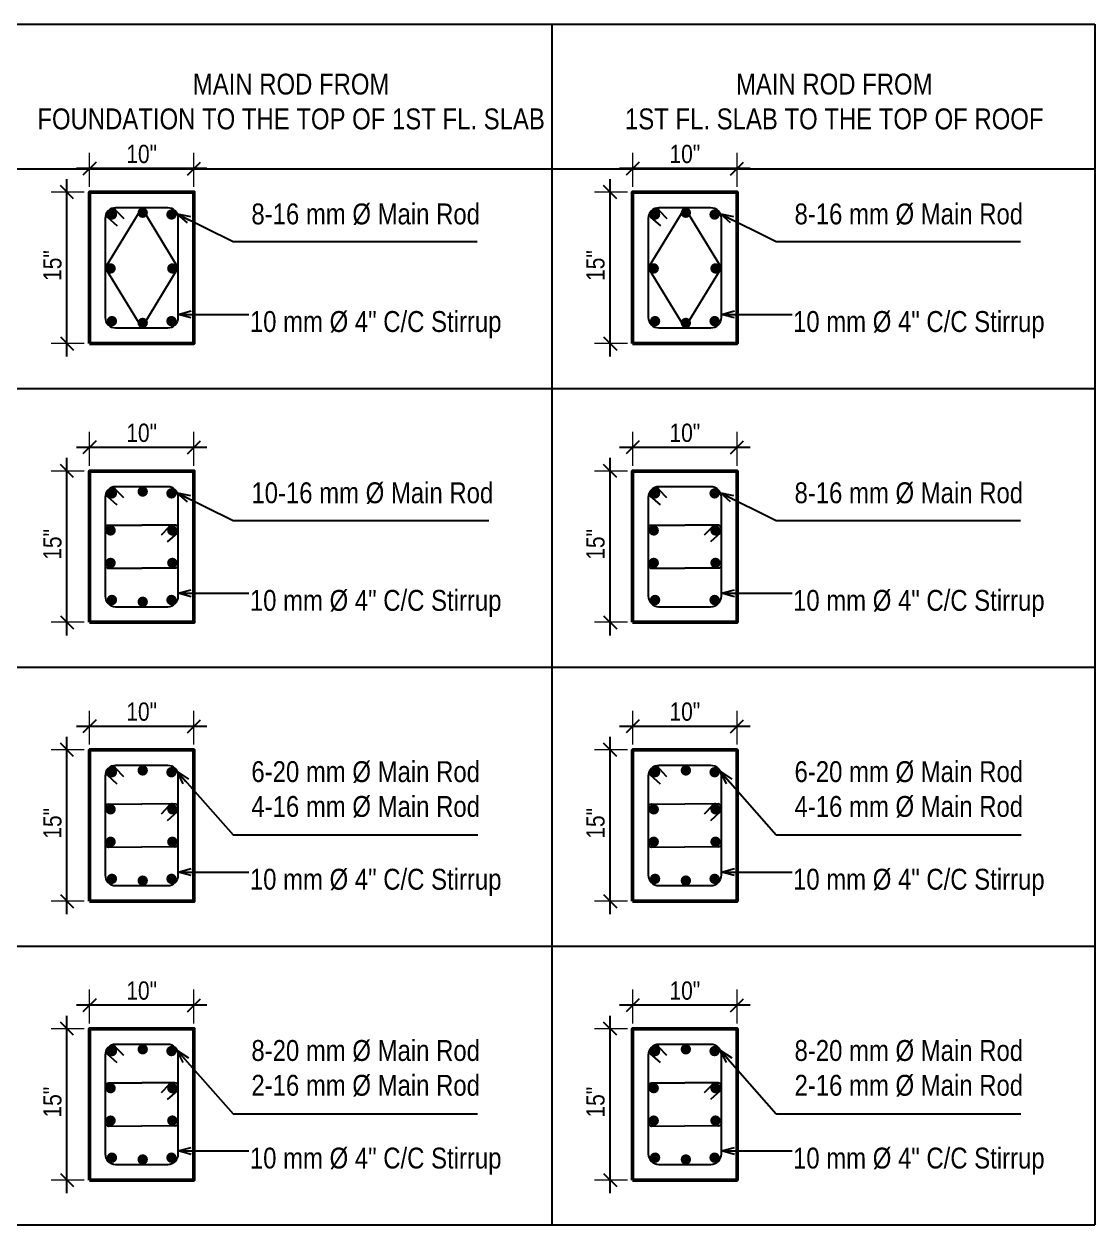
# Model space of a CAD drawing. Header units: inches. Extents: x -4010 to 65129, y -40138 to -1318.
# Drawn here: x 47942.8 to 48045.4, y -36908.3 to -36793.2 of the extents above; entities that cross this region are included whole.
import ezdxf

# ---------------------------------------------------------------- set-up
doc = ezdxf.new("R2010")
doc.units = ezdxf.units.IN
doc.header["$MEASUREMENT"] = 0
doc.header["$PDMODE"] = 99
doc.layers.add('Column', color=2, linetype='Continuous', lineweight=50)
doc.layers.add('DIM', color=7, linetype='Continuous', lineweight=15)
doc.layers.add('Rod', color=1, linetype='Continuous')
doc.layers.add('TEX', color=7, linetype='Continuous')
doc.styles.get("Standard").update_dxf_attribs({"font": 'ARIALN.TTF'})
doc.dimstyles.new('_20', dxfattribs={"dimscale": 0.25, "dimtxt": 7, "dimasz": 5, "dimexe": 6, "dimexo": 2, "dimgap": 2, "dimtad": 1, "dimdec": 1, "dimzin": 3, "dimdsep": 46, "dimlunit": 4, "dimtxsty": 'Standard', "dimblk": 'OBLIQUE', "dimcen": 0, "dimdle": 5, "dimclrt": 7, "dimazin": 0, "dimtfac": 0.0375, "dimtdec": 1, "dimtofl": 0, "dimtmove": 0, "dimatfit": 3, "dimldrblk": 'OPEN30', "dimfxl": 6, "dimtvp": 0.8, "dimtolj": 1, "dimtzin": 0, "dimlwe": -1, "dimarcsym": 0})

# ---------------------------------------------------------------- blocks, each defined once
blk = doc.blocks.new('_Oblique')
at = {"color": 0, "linetype": 'ByBlock', "lineweight": -2}
blk.add_line((-0.5, -0.5), (0.5, 0.5), dxfattribs=at)
blk = doc.blocks.new('*D1284')
at = {"layer": 'Defpoints', "color": 0}
for p in [(47946.92, -36836.05), (47949.08, -36836.05), (47949.08, -36850.55)]:
    blk.add_point(p, dxfattribs=at)
at = {"layer": 'DIM', "color": 0, "lineweight": -2}
blk.add_line((47946.92, -36851.8), (47946.92, -36834.8), dxfattribs=at)
at = {"layer": 'DIM', "color": 0}
for p, q in [((47948.58, -36836.05), (47945.42, -36836.05)), ((47948.58, -36850.55), (47945.42, -36850.55))]:
    blk.add_line(p, q, dxfattribs=at)
at = {"layer": 'DIM', "color": 0, "lineweight": -2, "xscale": 1.25, "yscale": 1.25, "zscale": 1.25}
for p, rotation in [((47946.92, -36836.05), 90), ((47946.92, -36850.55), 270)]:
    blk.add_blockref('_Oblique', p, dxfattribs=dict(at, rotation=rotation))
at = {"layer": 'DIM', "color": 7, "insert": (47945.53, -36843.08), "char_height": 1.75, "attachment_point": 5, "rotation": 90}
blk.add_mtext('\\A1;15"', dxfattribs=at)
blk = doc.blocks.new('_Open30')
at = {"color": 0, "linetype": 'ByBlock', "lineweight": -2}
for p, q in [((-1, 0.268), (0, 0)), ((0, 0), (-1, -0.268)), ((0, 0), (-1, 0))]:
    blk.add_line(p, q, dxfattribs=at)
blk = doc.blocks.new('*D1289')
at = {"layer": 'Defpoints', "color": 0}
for p in [(47949.08, -36833.79), (47949.08, -36836.05), (47959.08, -36836.05)]:
    blk.add_point(p, dxfattribs=at)
at = {"layer": 'DIM', "color": 0}
for p, q in [((47949.08, -36835.55), (47949.08, -36832.29)), ((47959.08, -36835.55), (47959.08, -36832.29))]:
    blk.add_line(p, q, dxfattribs=at)
at = {"layer": 'DIM', "color": 0, "lineweight": -2}
blk.add_line((47960.33, -36833.79), (47947.83, -36833.79), dxfattribs=at)
at = {"layer": 'DIM', "color": 0, "lineweight": -2, "xscale": 1.25, "yscale": 1.25, "zscale": 1.25, "rotation": 180}
blk.add_blockref('_Oblique', (47949.08, -36833.79), dxfattribs=at)
at = {"layer": 'DIM', "color": 0, "lineweight": -2, "xscale": 1.25, "yscale": 1.25, "zscale": 1.25}
blk.add_blockref('_Oblique', (47959.08, -36833.79), dxfattribs=at)
at = {"layer": 'DIM', "color": 7, "insert": (47954.08, -36832.4), "char_height": 1.75, "attachment_point": 5}
blk.add_mtext('\\A1;10"', dxfattribs=at)
blk = doc.blocks.new('*D1286')
at = {"layer": 'Defpoints', "color": 0}
for p in [(47998.97, -36836.05), (48001.13, -36836.05), (48001.13, -36850.55)]:
    blk.add_point(p, dxfattribs=at)
at = {"layer": 'DIM', "color": 0, "lineweight": -2}
blk.add_line((47998.97, -36851.8), (47998.97, -36834.8), dxfattribs=at)
at = {"layer": 'DIM', "color": 0}
for p, q in [((48000.63, -36836.05), (47997.47, -36836.05)), ((48000.63, -36850.55), (47997.47, -36850.55))]:
    blk.add_line(p, q, dxfattribs=at)
at = {"layer": 'DIM', "color": 0, "lineweight": -2, "xscale": 1.25, "yscale": 1.25, "zscale": 1.25}
for p, rotation in [((47998.97, -36836.05), 90), ((47998.97, -36850.55), 270)]:
    blk.add_blockref('_Oblique', p, dxfattribs=dict(at, rotation=rotation))
at = {"layer": 'DIM', "color": 7, "insert": (47997.57, -36843.08), "char_height": 1.75, "attachment_point": 5, "rotation": 90}
blk.add_mtext('\\A1;15"', dxfattribs=at)
blk = doc.blocks.new('*D1291')
at = {"layer": 'Defpoints', "color": 0}
for p in [(48001.13, -36833.79), (48001.13, -36836.05), (48011.13, -36836.05)]:
    blk.add_point(p, dxfattribs=at)
at = {"layer": 'DIM', "color": 0}
for p, q in [((48001.13, -36835.55), (48001.13, -36832.29)), ((48011.13, -36835.55), (48011.13, -36832.29))]:
    blk.add_line(p, q, dxfattribs=at)
at = {"layer": 'DIM', "color": 0, "lineweight": -2}
blk.add_line((48012.38, -36833.79), (47999.88, -36833.79), dxfattribs=at)
at = {"layer": 'DIM', "color": 0, "lineweight": -2, "xscale": 1.25, "yscale": 1.25, "zscale": 1.25, "rotation": 180}
blk.add_blockref('_Oblique', (48001.13, -36833.79), dxfattribs=at)
at = {"layer": 'DIM', "color": 0, "lineweight": -2, "xscale": 1.25, "yscale": 1.25, "zscale": 1.25}
blk.add_blockref('_Oblique', (48011.13, -36833.79), dxfattribs=at)
at = {"layer": 'DIM', "color": 7, "insert": (48006.13, -36832.4), "char_height": 1.75, "attachment_point": 5}
blk.add_mtext('\\A1;10"', dxfattribs=at)
blk = doc.blocks.new('*D1287')
at = {"layer": 'Defpoints', "color": 0}
for p in [(47946.92, -36862.77), (47949.08, -36862.77), (47949.08, -36877.27)]:
    blk.add_point(p, dxfattribs=at)
at = {"layer": 'DIM', "color": 0, "lineweight": -2}
blk.add_line((47946.92, -36878.52), (47946.92, -36861.52), dxfattribs=at)
at = {"layer": 'DIM', "color": 0}
for p, q in [((47948.58, -36862.77), (47945.42, -36862.77)), ((47948.58, -36877.27), (47945.42, -36877.27))]:
    blk.add_line(p, q, dxfattribs=at)
at = {"layer": 'DIM', "color": 0, "lineweight": -2, "xscale": 1.25, "yscale": 1.25, "zscale": 1.25}
for p, rotation in [((47946.92, -36862.77), 90), ((47946.92, -36877.27), 270)]:
    blk.add_blockref('_Oblique', p, dxfattribs=dict(at, rotation=rotation))
at = {"layer": 'DIM', "color": 7, "insert": (47945.53, -36869.81), "char_height": 1.75, "attachment_point": 5, "rotation": 90}
blk.add_mtext('\\A1;15"', dxfattribs=at)
blk = doc.blocks.new('*D1292')
at = {"layer": 'Defpoints', "color": 0}
for p in [(47949.08, -36860.52), (47949.08, -36862.77), (47959.08, -36862.77)]:
    blk.add_point(p, dxfattribs=at)
at = {"layer": 'DIM', "color": 0}
for p, q in [((47949.08, -36862.27), (47949.08, -36859.02)), ((47959.08, -36862.27), (47959.08, -36859.02))]:
    blk.add_line(p, q, dxfattribs=at)
at = {"layer": 'DIM', "color": 0, "lineweight": -2}
blk.add_line((47960.33, -36860.52), (47947.83, -36860.52), dxfattribs=at)
at = {"layer": 'DIM', "color": 0, "lineweight": -2, "xscale": 1.25, "yscale": 1.25, "zscale": 1.25, "rotation": 180}
blk.add_blockref('_Oblique', (47949.08, -36860.52), dxfattribs=at)
at = {"layer": 'DIM', "color": 0, "lineweight": -2, "xscale": 1.25, "yscale": 1.25, "zscale": 1.25}
blk.add_blockref('_Oblique', (47959.08, -36860.52), dxfattribs=at)
at = {"layer": 'DIM', "color": 7, "insert": (47954.08, -36859.12), "char_height": 1.75, "attachment_point": 5}
blk.add_mtext('\\A1;10"', dxfattribs=at)
blk = doc.blocks.new('*D1295')
at = {"layer": 'Defpoints', "color": 0}
for p in [(47946.92, -36809.33), (47949.08, -36809.33), (47949.08, -36823.83)]:
    blk.add_point(p, dxfattribs=at)
at = {"layer": 'DIM', "color": 0, "lineweight": -2}
blk.add_line((47946.92, -36825.08), (47946.92, -36808.08), dxfattribs=at)
at = {"layer": 'DIM', "color": 0}
for p, q in [((47948.58, -36809.33), (47945.42, -36809.33)), ((47948.58, -36823.83), (47945.42, -36823.83))]:
    blk.add_line(p, q, dxfattribs=at)
at = {"layer": 'DIM', "color": 0, "lineweight": -2, "xscale": 1.25, "yscale": 1.25, "zscale": 1.25}
for p, rotation in [((47946.92, -36809.33), 90), ((47946.92, -36823.83), 270)]:
    blk.add_blockref('_Oblique', p, dxfattribs=dict(at, rotation=rotation))
at = {"layer": 'DIM', "color": 7, "insert": (47945.53, -36816.36), "char_height": 1.75, "attachment_point": 5, "rotation": 90}
blk.add_mtext('\\A1;15"', dxfattribs=at)
blk = doc.blocks.new('*D1298')
at = {"layer": 'Defpoints', "color": 0}
for p in [(47949.08, -36807.07), (47949.08, -36809.33), (47959.08, -36809.33)]:
    blk.add_point(p, dxfattribs=at)
at = {"layer": 'DIM', "color": 0}
for p, q in [((47949.08, -36808.83), (47949.08, -36805.57)), ((47959.08, -36808.83), (47959.08, -36805.57))]:
    blk.add_line(p, q, dxfattribs=at)
at = {"layer": 'DIM', "color": 0, "lineweight": -2}
blk.add_line((47960.33, -36807.07), (47947.83, -36807.07), dxfattribs=at)
at = {"layer": 'DIM', "color": 0, "lineweight": -2, "xscale": 1.25, "yscale": 1.25, "zscale": 1.25, "rotation": 180}
blk.add_blockref('_Oblique', (47949.08, -36807.07), dxfattribs=at)
at = {"layer": 'DIM', "color": 0, "lineweight": -2, "xscale": 1.25, "yscale": 1.25, "zscale": 1.25}
blk.add_blockref('_Oblique', (47959.08, -36807.07), dxfattribs=at)
at = {"layer": 'DIM', "color": 7, "insert": (47954.08, -36805.68), "char_height": 1.75, "attachment_point": 5}
blk.add_mtext('\\A1;10"', dxfattribs=at)
blk = doc.blocks.new('*D1294')
at = {"layer": 'Defpoints', "color": 0}
for p in [(47998.97, -36809.33), (48001.13, -36809.33), (48001.13, -36823.83)]:
    blk.add_point(p, dxfattribs=at)
at = {"layer": 'DIM', "color": 0, "lineweight": -2}
blk.add_line((47998.97, -36825.08), (47998.97, -36808.08), dxfattribs=at)
at = {"layer": 'DIM', "color": 0}
for p, q in [((48000.63, -36809.33), (47997.47, -36809.33)), ((48000.63, -36823.83), (47997.47, -36823.83))]:
    blk.add_line(p, q, dxfattribs=at)
at = {"layer": 'DIM', "color": 0, "lineweight": -2, "xscale": 1.25, "yscale": 1.25, "zscale": 1.25}
for p, rotation in [((47998.97, -36809.33), 90), ((47998.97, -36823.83), 270)]:
    blk.add_blockref('_Oblique', p, dxfattribs=dict(at, rotation=rotation))
at = {"layer": 'DIM', "color": 7, "insert": (47997.57, -36816.36), "char_height": 1.75, "attachment_point": 5, "rotation": 90}
blk.add_mtext('\\A1;15"', dxfattribs=at)
blk = doc.blocks.new('*D1297')
at = {"layer": 'Defpoints', "color": 0}
for p in [(48001.13, -36807.07), (48001.13, -36809.33), (48011.13, -36809.33)]:
    blk.add_point(p, dxfattribs=at)
at = {"layer": 'DIM', "color": 0}
for p, q in [((48001.13, -36808.83), (48001.13, -36805.57)), ((48011.13, -36808.83), (48011.13, -36805.57))]:
    blk.add_line(p, q, dxfattribs=at)
at = {"layer": 'DIM', "color": 0, "lineweight": -2}
blk.add_line((48012.38, -36807.07), (47999.88, -36807.07), dxfattribs=at)
at = {"layer": 'DIM', "color": 0, "lineweight": -2, "xscale": 1.25, "yscale": 1.25, "zscale": 1.25, "rotation": 180}
blk.add_blockref('_Oblique', (48001.13, -36807.07), dxfattribs=at)
at = {"layer": 'DIM', "color": 0, "lineweight": -2, "xscale": 1.25, "yscale": 1.25, "zscale": 1.25}
blk.add_blockref('_Oblique', (48011.13, -36807.07), dxfattribs=at)
at = {"layer": 'DIM', "color": 7, "insert": (48006.13, -36805.68), "char_height": 1.75, "attachment_point": 5}
blk.add_mtext('\\A1;10"', dxfattribs=at)
blk = doc.blocks.new('*D1300')
at = {"layer": 'Defpoints', "color": 0}
for p in [(47998.97, -36862.77), (48001.13, -36862.77), (48001.13, -36877.27)]:
    blk.add_point(p, dxfattribs=at)
at = {"layer": 'DIM', "color": 0, "lineweight": -2}
blk.add_line((47998.97, -36878.52), (47998.97, -36861.52), dxfattribs=at)
at = {"layer": 'DIM', "color": 0}
for p, q in [((48000.63, -36862.77), (47997.47, -36862.77)), ((48000.63, -36877.27), (47997.47, -36877.27))]:
    blk.add_line(p, q, dxfattribs=at)
at = {"layer": 'DIM', "color": 0, "lineweight": -2, "xscale": 1.25, "yscale": 1.25, "zscale": 1.25}
for p, rotation in [((47998.97, -36862.77), 90), ((47998.97, -36877.27), 270)]:
    blk.add_blockref('_Oblique', p, dxfattribs=dict(at, rotation=rotation))
at = {"layer": 'DIM', "color": 7, "insert": (47997.57, -36869.81), "char_height": 1.75, "attachment_point": 5, "rotation": 90}
blk.add_mtext('\\A1;15"', dxfattribs=at)
blk = doc.blocks.new('*D1301')
at = {"layer": 'Defpoints', "color": 0}
for p in [(48001.13, -36860.52), (48001.13, -36862.77), (48011.13, -36862.77)]:
    blk.add_point(p, dxfattribs=at)
at = {"layer": 'DIM', "color": 0}
for p, q in [((48001.13, -36862.27), (48001.13, -36859.02)), ((48011.13, -36862.27), (48011.13, -36859.02))]:
    blk.add_line(p, q, dxfattribs=at)
at = {"layer": 'DIM', "color": 0, "lineweight": -2}
blk.add_line((48012.38, -36860.52), (47999.88, -36860.52), dxfattribs=at)
at = {"layer": 'DIM', "color": 0, "lineweight": -2, "xscale": 1.25, "yscale": 1.25, "zscale": 1.25, "rotation": 180}
blk.add_blockref('_Oblique', (48001.13, -36860.52), dxfattribs=at)
at = {"layer": 'DIM', "color": 0, "lineweight": -2, "xscale": 1.25, "yscale": 1.25, "zscale": 1.25}
blk.add_blockref('_Oblique', (48011.13, -36860.52), dxfattribs=at)
at = {"layer": 'DIM', "color": 7, "insert": (48006.13, -36859.12), "char_height": 1.75, "attachment_point": 5}
blk.add_mtext('\\A1;10"', dxfattribs=at)
blk = doc.blocks.new('*D1303')
at = {"layer": 'Defpoints', "color": 0}
for p in [(47946.92, -36889.5), (47949.08, -36889.5), (47949.08, -36904)]:
    blk.add_point(p, dxfattribs=at)
at = {"layer": 'DIM', "color": 0, "lineweight": -2}
blk.add_line((47946.92, -36905.25), (47946.92, -36888.25), dxfattribs=at)
at = {"layer": 'DIM', "color": 0}
for p, q in [((47948.58, -36889.5), (47945.42, -36889.5)), ((47948.58, -36904), (47945.42, -36904))]:
    blk.add_line(p, q, dxfattribs=at)
at = {"layer": 'DIM', "color": 0, "lineweight": -2, "xscale": 1.25, "yscale": 1.25, "zscale": 1.25}
for p, rotation in [((47946.92, -36889.5), 90), ((47946.92, -36904), 270)]:
    blk.add_blockref('_Oblique', p, dxfattribs=dict(at, rotation=rotation))
at = {"layer": 'DIM', "color": 7, "insert": (47945.53, -36896.53), "char_height": 1.75, "attachment_point": 5, "rotation": 90}
blk.add_mtext('\\A1;15"', dxfattribs=at)
blk = doc.blocks.new('*D1306')
at = {"layer": 'Defpoints', "color": 0}
for p in [(47949.08, -36887.24), (47949.08, -36889.5), (47959.08, -36889.5)]:
    blk.add_point(p, dxfattribs=at)
at = {"layer": 'DIM', "color": 0}
for p, q in [((47949.08, -36889), (47949.08, -36885.74)), ((47959.08, -36889), (47959.08, -36885.74))]:
    blk.add_line(p, q, dxfattribs=at)
at = {"layer": 'DIM', "color": 0, "lineweight": -2}
blk.add_line((47960.33, -36887.24), (47947.83, -36887.24), dxfattribs=at)
at = {"layer": 'DIM', "color": 0, "lineweight": -2, "xscale": 1.25, "yscale": 1.25, "zscale": 1.25, "rotation": 180}
blk.add_blockref('_Oblique', (47949.08, -36887.24), dxfattribs=at)
at = {"layer": 'DIM', "color": 0, "lineweight": -2, "xscale": 1.25, "yscale": 1.25, "zscale": 1.25}
blk.add_blockref('_Oblique', (47959.08, -36887.24), dxfattribs=at)
at = {"layer": 'DIM', "color": 7, "insert": (47954.08, -36885.85), "char_height": 1.75, "attachment_point": 5}
blk.add_mtext('\\A1;10"', dxfattribs=at)
blk = doc.blocks.new('*D1302')
at = {"layer": 'Defpoints', "color": 0}
for p in [(47998.97, -36889.5), (48001.13, -36889.5), (48001.13, -36904)]:
    blk.add_point(p, dxfattribs=at)
at = {"layer": 'DIM', "color": 0, "lineweight": -2}
blk.add_line((47998.97, -36905.25), (47998.97, -36888.25), dxfattribs=at)
at = {"layer": 'DIM', "color": 0}
for p, q in [((48000.63, -36889.5), (47997.47, -36889.5)), ((48000.63, -36904), (47997.47, -36904))]:
    blk.add_line(p, q, dxfattribs=at)
at = {"layer": 'DIM', "color": 0, "lineweight": -2, "xscale": 1.25, "yscale": 1.25, "zscale": 1.25}
for p, rotation in [((47998.97, -36889.5), 90), ((47998.97, -36904), 270)]:
    blk.add_blockref('_Oblique', p, dxfattribs=dict(at, rotation=rotation))
at = {"layer": 'DIM', "color": 7, "insert": (47997.57, -36896.53), "char_height": 1.75, "attachment_point": 5, "rotation": 90}
blk.add_mtext('\\A1;15"', dxfattribs=at)
blk = doc.blocks.new('*D1305')
at = {"layer": 'Defpoints', "color": 0}
for p in [(48001.13, -36887.24), (48001.13, -36889.5), (48011.13, -36889.5)]:
    blk.add_point(p, dxfattribs=at)
at = {"layer": 'DIM', "color": 0}
for p, q in [((48001.13, -36889), (48001.13, -36885.74)), ((48011.13, -36889), (48011.13, -36885.74))]:
    blk.add_line(p, q, dxfattribs=at)
at = {"layer": 'DIM', "color": 0, "lineweight": -2}
blk.add_line((48012.38, -36887.24), (47999.88, -36887.24), dxfattribs=at)
at = {"layer": 'DIM', "color": 0, "lineweight": -2, "xscale": 1.25, "yscale": 1.25, "zscale": 1.25, "rotation": 180}
blk.add_blockref('_Oblique', (48001.13, -36887.24), dxfattribs=at)
at = {"layer": 'DIM', "color": 0, "lineweight": -2, "xscale": 1.25, "yscale": 1.25, "zscale": 1.25}
blk.add_blockref('_Oblique', (48011.13, -36887.24), dxfattribs=at)
at = {"layer": 'DIM', "color": 7, "insert": (48006.13, -36885.85), "char_height": 1.75, "attachment_point": 5}
blk.add_mtext('\\A1;10"', dxfattribs=at)

msp = doc.modelspace()

# ---------------------------------------------------------------- hatches: boundary and pattern name
at = {"layer": 'Rod'}
for points in [[(47951.728, -36811.472, -1), (47950.728, -36811.472, -1)], [(47953.678, -36811.299, -1), (47954.678, -36811.299, -1)], [(47956.432, -36811.472, 1), (47957.432, -36811.472, 1)], [(48003.775, -36811.472, -1), (48002.775, -36811.472, -1)], [(48005.725, -36811.299, -1), (48006.725, -36811.299, -1)], [(48008.479, -36811.472, 1), (48009.479, -36811.472, 1)], [(47951.6, -36816.637, 1), (47950.6, -36816.637, 1)], [(47956.518, -36816.637, -1), (47957.518, -36816.637, -1)], [(48003.647, -36816.637, 1), (48002.647, -36816.637, 1)], [(48008.565, -36816.637, -1), (48009.565, -36816.637, -1)], [(47951.728, -36821.687, 1), (47950.728, -36821.687, 1)], [(47953.678, -36821.859, 1), (47954.678, -36821.859, 1)], [(47956.432, -36821.687, -1), (47957.432, -36821.687, -1)], [(48003.775, -36821.687, 1), (48002.775, -36821.687, 1)], [(48005.725, -36821.859, 1), (48006.725, -36821.859, 1)], [(48008.479, -36821.687, -1), (48009.479, -36821.687, -1)], [(47951.728, -36838.194, -1), (47950.728, -36838.194, -1)], [(47953.678, -36838.021, -1), (47954.678, -36838.021, -1)], [(47956.432, -36838.194, 1), (47957.432, -36838.194, 1)], [(48003.775, -36838.194, -1), (48002.775, -36838.194, -1)], [(48008.479, -36838.194, 1), (48009.479, -36838.194, 1)], [(47951.6, -36841.747, 1), (47950.6, -36841.747, 1)], [(47956.518, -36841.747, -1), (47957.518, -36841.747, -1)], [(48003.647, -36841.747, 1), (48002.647, -36841.747, 1)], [(48008.565, -36841.747, -1), (48009.565, -36841.747, -1)], [(47951.6, -36844.856, -1), (47950.6, -36844.856, -1)], [(47956.518, -36844.856, 1), (47957.518, -36844.856, 1)], [(48003.647, -36844.856, -1), (48002.647, -36844.856, -1)], [(48008.565, -36844.856, 1), (48009.565, -36844.856, 1)], [(47951.728, -36848.409, 1), (47950.728, -36848.409, 1)], [(47953.678, -36848.582, 1), (47954.678, -36848.582, 1)], [(47956.432, -36848.409, -1), (47957.432, -36848.409, -1)], [(48003.775, -36848.409, 1), (48002.775, -36848.409, 1)], [(48008.479, -36848.409, -1), (48009.479, -36848.409, -1)], [(47951.728, -36864.916, -1), (47950.728, -36864.916, -1)], [(47953.678, -36864.743, -1), (47954.678, -36864.743, -1)], [(47956.432, -36864.916, 1), (47957.432, -36864.916, 1)], [(48003.775, -36864.916, -1), (48002.775, -36864.916, -1)], [(48005.725, -36864.743, -1), (48006.725, -36864.743, -1)], [(48008.479, -36864.916, 1), (48009.479, -36864.916, 1)], [(47951.6, -36868.469, 1), (47950.6, -36868.469, 1)], [(47956.518, -36868.469, -1), (47957.518, -36868.469, -1)], [(48003.647, -36868.469, 1), (48002.647, -36868.469, 1)], [(48008.565, -36868.469, -1), (48009.565, -36868.469, -1)], [(47951.6, -36871.578, -1), (47950.6, -36871.578, -1)], [(47956.518, -36871.578, 1), (47957.518, -36871.578, 1)], [(48003.647, -36871.578, -1), (48002.647, -36871.578, -1)], [(48008.565, -36871.578, 1), (48009.565, -36871.578, 1)], [(47951.728, -36875.131, 1), (47950.728, -36875.131, 1)], [(47953.678, -36875.304, 1), (47954.678, -36875.304, 1)], [(47956.432, -36875.131, -1), (47957.432, -36875.131, -1)], [(48003.775, -36875.131, 1), (48002.775, -36875.131, 1)], [(48005.725, -36875.304, 1), (48006.725, -36875.304, 1)], [(48008.479, -36875.131, -1), (48009.479, -36875.131, -1)], [(47951.728, -36891.638, -1), (47950.728, -36891.638, -1)], [(47953.678, -36891.466, -1), (47954.678, -36891.466, -1)], [(47956.432, -36891.638, 1), (47957.432, -36891.638, 1)], [(48003.775, -36891.638, -1), (48002.775, -36891.638, -1)], [(48005.725, -36891.466, -1), (48006.725, -36891.466, -1)], [(48008.479, -36891.638, 1), (48009.479, -36891.638, 1)], [(47951.6, -36895.191, 1), (47950.6, -36895.191, 1)], [(47956.518, -36895.191, -1), (47957.518, -36895.191, -1)], [(48003.647, -36895.191, 1), (48002.647, -36895.191, 1)], [(48008.565, -36895.191, -1), (48009.565, -36895.191, -1)], [(47951.6, -36898.3, -1), (47950.6, -36898.3, -1)], [(47956.518, -36898.3, 1), (47957.518, -36898.3, 1)], [(48003.647, -36898.3, -1), (48002.647, -36898.3, -1)], [(48008.565, -36898.3, 1), (48009.565, -36898.3, 1)], [(47951.728, -36901.853, 1), (47950.728, -36901.853, 1)], [(47953.678, -36902.026, 1), (47954.678, -36902.026, 1)], [(47956.432, -36901.853, -1), (47957.432, -36901.853, -1)], [(48003.775, -36901.853, 1), (48002.775, -36901.853, 1)], [(48005.725, -36902.026, 1), (48006.725, -36902.026, 1)], [(48008.479, -36901.853, -1), (48009.479, -36901.853, -1)]]:
    msp.add_hatch(color=256, dxfattribs=at).paths.add_polyline_path(points)

# ---------------------------------------------------------------- linework, layer by layer
at = {"layer": 'Column'}
for points in [[(47949.08, -36823.829), (47959.08, -36823.829), (47959.08, -36809.329), (47949.08, -36809.329)], [(48001.127, -36823.829), (48011.127, -36823.829), (48011.127, -36809.329), (48001.127, -36809.329)], [(47949.08, -36850.551), (47959.08, -36850.551), (47959.08, -36836.051), (47949.08, -36836.051)], [(48001.127, -36850.551), (48011.127, -36850.551), (48011.127, -36836.051), (48001.127, -36836.051)], [(47949.08, -36877.274), (47959.08, -36877.274), (47959.08, -36862.774), (47949.08, -36862.774)], [(48001.127, -36877.274), (48011.127, -36877.274), (48011.127, -36862.774), (48001.127, -36862.774)], [(47949.08, -36903.996), (47959.08, -36903.996), (47959.08, -36889.496), (47949.08, -36889.496)], [(48001.127, -36903.996), (48011.127, -36903.996), (48011.127, -36889.496), (48001.127, -36889.496)]]:
    msp.add_lwpolyline(points, close=True, dxfattribs=at)
at = {"layer": 'Rod'}
for p, q in [((47954.08, -36810.829), (47950.58, -36816.579)), ((47957.58, -36816.579), (47954.08, -36810.829)), ((48006.127, -36810.829), (48002.627, -36816.579)), ((48009.627, -36816.579), (48006.127, -36810.829)), ((47950.58, -36816.579), (47954.08, -36822.329)), ((47954.08, -36822.329), (47957.58, -36816.579)), ((48002.627, -36816.579), (48006.127, -36822.329)), ((48006.127, -36822.329), (48009.627, -36816.579))]:
    msp.add_line(p, q, dxfattribs=at)
for points in [[(47951.58, -36822.329), (47956.58, -36822.329, 0.4142136), (47957.58, -36821.329), (47957.58, -36811.829, 0.4142136), (47956.58, -36810.829), (47951.58, -36810.829, 0.4142136), (47950.58, -36811.829), (47950.58, -36821.329, 0.4142136)], [(48003.627, -36822.329), (48008.627, -36822.329, 0.4142136), (48009.627, -36821.329), (48009.627, -36811.829, 0.4142136), (48008.627, -36810.829), (48003.627, -36810.829, 0.4142136), (48002.627, -36811.829), (48002.627, -36821.329, 0.4142136)], [(47951.58, -36849.051), (47956.58, -36849.051, 0.4142136), (47957.58, -36848.051), (47957.58, -36838.551, 0.4142136), (47956.58, -36837.551), (47951.58, -36837.551, 0.4142136), (47950.58, -36838.551), (47950.58, -36848.051, 0.4142136)], [(48003.627, -36849.051), (48008.627, -36849.051, 0.4142136), (48009.627, -36848.051), (48009.627, -36838.551, 0.4142136), (48008.627, -36837.551), (48003.627, -36837.551, 0.4142136), (48002.627, -36838.551), (48002.627, -36848.051, 0.4142136)], [(47951.58, -36875.774), (47956.58, -36875.774, 0.4142136), (47957.58, -36874.774), (47957.58, -36865.274, 0.4142136), (47956.58, -36864.274), (47951.58, -36864.274, 0.4142136), (47950.58, -36865.274), (47950.58, -36874.774, 0.4142136)], [(48003.627, -36875.774), (48008.627, -36875.774, 0.4142136), (48009.627, -36874.774), (48009.627, -36865.274, 0.4142136), (48008.627, -36864.274), (48003.627, -36864.274, 0.4142136), (48002.627, -36865.274), (48002.627, -36874.774, 0.4142136)], [(47951.58, -36902.496), (47956.58, -36902.496, 0.4142136), (47957.58, -36901.496), (47957.58, -36891.996, 0.4142136), (47956.58, -36890.996), (47951.58, -36890.996, 0.4142136), (47950.58, -36891.996), (47950.58, -36901.496, 0.4142136)], [(48003.627, -36902.496), (48008.627, -36902.496, 0.4142136), (48009.627, -36901.496), (48009.627, -36891.996, 0.4142136), (48008.627, -36890.996), (48003.627, -36890.996, 0.4142136), (48002.627, -36891.996), (48002.627, -36901.496, 0.4142136)]]:
    msp.add_lwpolyline(points, format="xyb", close=True, dxfattribs=at)
for points in [[(47950.775, -36811.307, 0.2624441), (47950.795, -36811.709), (47951.745, -36812.555)], [(47951.264, -36810.882, -0.3032581), (47951.61, -36811.071), (47952.361, -36811.863)], [(48002.822, -36811.307, 0.2624441), (48002.842, -36811.709), (48003.791, -36812.555)], [(48003.31, -36810.882, -0.3032581), (48003.657, -36811.071), (48004.408, -36811.863)], [(47951.23, -36837.619, -0.3032581), (47951.576, -36837.808), (47952.328, -36838.599)], [(48003.277, -36837.619, -0.3032581), (48003.623, -36837.808), (48004.374, -36838.599)], [(47950.741, -36838.044, 0.2624441), (47950.762, -36838.446), (47951.711, -36839.292)], [(48002.788, -36838.044, 0.2624441), (48002.809, -36838.446), (48003.758, -36839.292)], [(47950.587, -36841.476, -0.3032581), (47950.894, -36841.228), (47954.08, -36841.25)], [(47957.573, -36841.476, 0.3032581), (47957.266, -36841.228), (47954.08, -36841.25)], [(47957.04, -36841.228, 0.3032581), (47956.694, -36841.418), (47955.943, -36842.209)], [(48002.634, -36841.476, -0.3032581), (48002.941, -36841.228), (48006.127, -36841.25)], [(48009.62, -36841.476, 0.3032581), (48009.313, -36841.228), (48006.127, -36841.25)], [(48009.087, -36841.228, 0.3032581), (48008.741, -36841.418), (48007.99, -36842.209)], [(47957.499, -36841.593, -0.2624441), (47957.478, -36841.996), (47956.529, -36842.841)], [(48009.546, -36841.593, -0.2624441), (48009.525, -36841.996), (48008.576, -36842.841)], [(47950.587, -36845.127, 0.3032581), (47950.894, -36845.375), (47954.08, -36845.353)], [(47957.573, -36845.127, -0.3032581), (47957.266, -36845.375), (47954.08, -36845.353)], [(48002.634, -36845.127, 0.3032581), (48002.941, -36845.375), (48006.127, -36845.353)], [(48009.62, -36845.127, -0.3032581), (48009.313, -36845.375), (48006.127, -36845.353)], [(47951.23, -36864.341, -0.3032581), (47951.576, -36864.53), (47952.328, -36865.321)], [(48003.277, -36864.341, -0.3032581), (48003.623, -36864.53), (48004.374, -36865.321)], [(47950.741, -36864.766, 0.2624441), (47950.762, -36865.168), (47951.711, -36866.014)], [(48002.788, -36864.766, 0.2624441), (48002.809, -36865.168), (48003.758, -36866.014)], [(47950.587, -36868.198, -0.3032581), (47950.894, -36867.95), (47954.08, -36867.972)], [(47957.573, -36868.198, 0.3032581), (47957.266, -36867.95), (47954.08, -36867.972)], [(47957.04, -36867.95, 0.3032581), (47956.694, -36868.14), (47955.943, -36868.931)], [(47957.499, -36868.316, -0.2624441), (47957.478, -36868.718), (47956.529, -36869.563)], [(48002.634, -36868.198, -0.3032581), (48002.941, -36867.95), (48006.127, -36867.972)], [(48009.62, -36868.198, 0.3032581), (48009.313, -36867.95), (48006.127, -36867.972)], [(48009.087, -36867.95, 0.3032581), (48008.741, -36868.14), (48007.99, -36868.931)], [(48009.546, -36868.316, -0.2624441), (48009.525, -36868.718), (48008.576, -36869.563)], [(47950.587, -36871.849, 0.3032581), (47950.894, -36872.097), (47954.08, -36872.075)], [(47957.573, -36871.849, -0.3032581), (47957.266, -36872.097), (47954.08, -36872.075)], [(48002.634, -36871.849, 0.3032581), (48002.941, -36872.097), (48006.127, -36872.075)], [(48009.62, -36871.849, -0.3032581), (48009.313, -36872.097), (48006.127, -36872.075)], [(47950.741, -36891.488, 0.2624441), (47950.762, -36891.89), (47951.711, -36892.736)], [(47951.23, -36891.063, -0.3032581), (47951.576, -36891.252), (47952.328, -36892.043)], [(48002.788, -36891.488, 0.2624441), (48002.809, -36891.89), (48003.758, -36892.736)], [(48003.277, -36891.063, -0.3032581), (48003.623, -36891.252), (48004.374, -36892.043)], [(47950.587, -36894.92, -0.3032581), (47950.894, -36894.672), (47954.08, -36894.694)], [(47957.573, -36894.92, 0.3032581), (47957.266, -36894.672), (47954.08, -36894.694)], [(47957.04, -36894.672, 0.3032581), (47956.694, -36894.862), (47955.943, -36895.653)], [(47957.499, -36895.038, -0.2624441), (47957.478, -36895.44), (47956.529, -36896.285)], [(48002.634, -36894.92, -0.3032581), (48002.941, -36894.672), (48006.127, -36894.694)], [(48009.62, -36894.92, 0.3032581), (48009.313, -36894.672), (48006.127, -36894.694)], [(48009.087, -36894.672, 0.3032581), (48008.741, -36894.862), (48007.99, -36895.653)], [(48009.546, -36895.038, -0.2624441), (48009.525, -36895.44), (48008.576, -36896.285)], [(47950.587, -36898.571, 0.3032581), (47950.894, -36898.819), (47954.08, -36898.797)], [(47957.573, -36898.571, -0.3032581), (47957.266, -36898.819), (47954.08, -36898.797)], [(48002.634, -36898.571, 0.3032581), (48002.941, -36898.819), (48006.127, -36898.797)], [(48009.62, -36898.571, -0.3032581), (48009.313, -36898.819), (48006.127, -36898.797)]]:
    msp.add_lwpolyline(points, format="xyb", dxfattribs=at)
at = {"layer": 'TEX'}
for p, q in [((47870.982, -36793.216), (47993.382, -36793.216)), ((47923.029, -36793.216), (48045.429, -36793.216)), ((47993.382, -36793.216), (47993.382, -36807.085)), ((47993.382, -36793.216), (47993.382, -36807.085)), ((48045.429, -36793.216), (48045.429, -36807.085)), ((48045.429, -36793.216), (48045.429, -36807.085)), ((48045.429, -36793.216), (48045.429, -36807.085)), ((47870.982, -36807.085), (47993.382, -36807.085)), ((47870.982, -36807.085), (47993.382, -36807.085)), ((47923.029, -36807.085), (48045.429, -36807.085)), ((47923.029, -36807.085), (48045.429, -36807.085)), ((47993.382, -36807.085), (47993.382, -36881.58)), ((47993.382, -36807.085), (47993.382, -36908.302)), ((48045.429, -36807.085), (48045.429, -36881.58)), ((48045.429, -36807.085), (48045.429, -36881.58)), ((48045.429, -36807.085), (48045.429, -36908.302)), ((47870.982, -36828.136), (47993.382, -36828.136)), ((47870.982, -36828.136), (47993.382, -36828.136)), ((47923.029, -36828.136), (48045.429, -36828.136)), ((47923.029, -36828.136), (48045.429, -36828.136)), ((47870.982, -36854.858), (47993.382, -36854.858)), ((47870.982, -36854.858), (47993.382, -36854.858)), ((47870.982, -36854.858), (47993.382, -36854.858)), ((47923.029, -36854.858), (48045.429, -36854.858)), ((47923.029, -36854.858), (48045.429, -36854.858)), ((47923.029, -36854.858), (48045.429, -36854.858)), ((47870.982, -36881.58), (47993.382, -36881.58)), ((47923.029, -36881.58), (48045.429, -36881.58)), ((47870.982, -36908.302), (47993.382, -36908.302)), ((47923.029, -36908.302), (48045.429, -36908.302))]:
    msp.add_line(p, q, dxfattribs=at)

# ---------------------------------------------------------------- texts
at = {"layer": 'TEX', "char_height": 2}
for s, insert, width, attachment_point in [('MAIN ROD FROM\\PFOUNDATION TO THE TOP OF 1ST FL. SLAB', (47968.398, -36800.654), 57.9349, 5), ('MAIN ROD FROM\\P1ST FL. SLAB TO THE TOP OF ROOF', (48020.445, -36800.654), 57.9349, 5), ('8-16 mm Ø Main Rod', (47964.593, -36810.415), 29.41889, 1), ('8-16 mm Ø Main Rod', (48016.64, -36810.415), 29.41889, 1), ('10 mm Ø 4" C/C Stirrup', (47964.447, -36820.725), 38.12995, 1), ('10 mm Ø 4" C/C Stirrup', (48016.494, -36820.725), 38.12995, 1), ('10-16 mm Ø Main Rod', (47964.593, -36837.137), 29.41889, 1), ('8-16 mm Ø Main Rod', (48016.64, -36837.137), 29.41889, 1), ('10 mm Ø 4" C/C Stirrup', (47964.447, -36847.447), 38.12995, 1), ('10 mm Ø 4" C/C Stirrup', (48016.494, -36847.447), 38.12995, 1), ('6-20 mm Ø Main Rod\\P4-16 mm Ø Main Rod', (47964.593, -36863.859), 29.41889, 1), ('6-20 mm Ø Main Rod\\P4-16 mm Ø Main Rod', (48016.64, -36863.859), 29.41889, 1), ('10 mm Ø 4" C/C Stirrup', (47964.447, -36874.169), 38.12995, 1), ('10 mm Ø 4" C/C Stirrup', (48016.494, -36874.169), 38.12995, 1), ('8-20 mm Ø Main Rod\\P2-16 mm Ø Main Rod', (47964.593, -36890.581), 29.41889, 1), ('8-20 mm Ø Main Rod\\P2-16 mm Ø Main Rod', (48016.64, -36890.581), 29.41889, 1), ('10 mm Ø 4" C/C Stirrup', (47964.447, -36900.891), 38.12995, 1), ('10 mm Ø 4" C/C Stirrup', (48016.494, -36900.891), 38.12995, 1)]:
    msp.add_mtext(s, dxfattribs=dict(at, insert=insert, width=width, attachment_point=attachment_point))

# ---------------------------------------------------------------- dimensions: what is measured, and where the dimension line sits
at = {"layer": 'DIM'}
for base, p1, p2, picture, middle in [((47949.08, -36807.073), (47959.08, -36809.329), (47949.08, -36809.329), '*D1298', (47954.08, -36805.679)), ((48001.127, -36807.073), (48011.127, -36809.329), (48001.127, -36809.329), '*D1297', (48006.127, -36805.679)), ((47949.08, -36833.795), (47959.08, -36836.051), (47949.08, -36836.051), '*D1289', (47954.08, -36832.401)), ((48001.127, -36833.795), (48011.127, -36836.051), (48001.127, -36836.051), '*D1291', (48006.127, -36832.401)), ((47949.08, -36860.517), (47959.08, -36862.774), (47949.08, -36862.774), '*D1292', (47954.08, -36859.124)), ((48001.127, -36860.517), (48011.127, -36862.774), (48001.127, -36862.774), '*D1301', (48006.127, -36859.124)), ((47949.08, -36887.239), (47959.08, -36889.496), (47949.08, -36889.496), '*D1306', (47954.08, -36885.846)), ((48001.127, -36887.239), (48011.127, -36889.496), (48001.127, -36889.496), '*D1305', (48006.127, -36885.846))]:
    dim = msp.add_linear_dim(base=base, p1=p1, p2=p2, text='10"', dimstyle='_20', dxfattribs=at)
    dim.commit()
    dim.dimension.update_dxf_attribs({"geometry": picture, "text_midpoint": middle})
for base, p1, p2, picture, middle in [((47946.921, -36809.329), (47949.08, -36823.829), (47949.08, -36809.329), '*D1295', (47946.921, -36816.363)), ((47998.968, -36809.329), (48001.127, -36823.829), (48001.127, -36809.329), '*D1294', (47998.968, -36816.363)), ((47946.921, -36836.051), (47949.08, -36850.551), (47949.08, -36836.051), '*D1284', (47946.921, -36843.085)), ((47998.968, -36836.051), (48001.127, -36850.551), (48001.127, -36836.051), '*D1286', (47998.968, -36843.085)), ((47946.921, -36862.774), (47949.08, -36877.274), (47949.08, -36862.774), '*D1287', (47946.921, -36869.807)), ((47998.968, -36862.774), (48001.127, -36877.274), (48001.127, -36862.774), '*D1300', (47998.968, -36869.807)), ((47946.921, -36889.496), (47949.08, -36903.996), (47949.08, -36889.496), '*D1303', (47946.921, -36896.529)), ((47998.968, -36889.496), (48001.127, -36903.996), (48001.127, -36889.496), '*D1302', (47998.968, -36896.529))]:
    dim = msp.add_linear_dim(base=base, p1=p1, p2=p2, angle=90, text='15"', dimstyle='_20', dxfattribs=at)
    dim.commit()
    dim.dimension.update_dxf_attribs({"geometry": picture, "text_midpoint": middle, "dimtype": 160})

# ---------------------------------------------------------------- leaders
at = {"layer": 'DIM', "annotation_type": 0, "has_hookline": 1, "hookline_direction": 0}
for points, text_width in [([(47957.49, -36811.415), (47962.843, -36814.069), (47964.093, -36814.069)], 21.643), ([(48009.537, -36811.415), (48014.89, -36814.069), (48016.14, -36814.069)], 21.643), ([(47957.49, -36838.137), (47962.843, -36840.791), (47964.093, -36840.791)], 22.763), ([(48009.537, -36838.137), (48014.89, -36840.791), (48016.14, -36840.791)], 21.643), ([(47957.49, -36864.859), (47962.843, -36870.92), (47964.093, -36870.92)], 21.708), ([(48009.537, -36864.859), (48014.89, -36870.92), (48016.14, -36870.92)], 21.708), ([(47957.49, -36891.581), (47962.843, -36897.642), (47964.093, -36897.642)], 21.67), ([(48009.537, -36891.581), (48014.89, -36897.642), (48016.14, -36897.642)], 21.67)]:
    msp.add_leader(points, dimstyle='_20', dxfattribs=dict(at, text_width=text_width))
at = {"layer": 'DIM'}
for points in [[(47957.58, -36821.041), (47964.357, -36821.041)], [(48009.627, -36821.041), (48016.404, -36821.041)], [(47957.58, -36847.763), (47964.357, -36847.763)], [(48009.627, -36847.763), (48016.404, -36847.763)], [(47957.58, -36874.485), (47964.357, -36874.485)], [(48009.627, -36874.485), (48016.404, -36874.485)], [(47957.58, -36901.207), (47964.357, -36901.207)], [(48009.627, -36901.207), (48016.404, -36901.207)]]:
    msp.add_leader(points, dimstyle='_20', dxfattribs=at)

doc.saveas('drawing.dxf')
